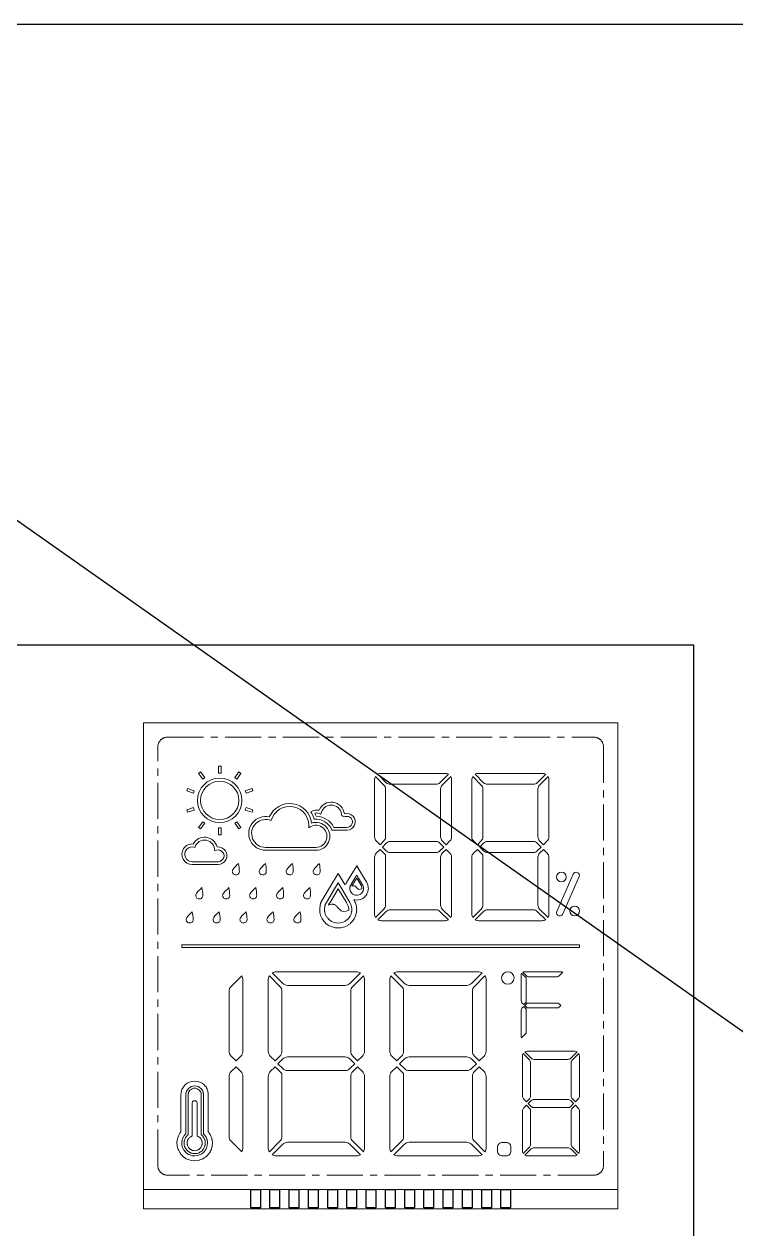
# Model space of a CAD drawing. Header units: millimetres. Extents: x -2138 to 1406, y 307 to 1926.
# Drawn here: x -2063.6 to -1989.6, y 1800.9 to 1926 of the extents above; entities that cross this region are included whole.
import ezdxf

# ---------------------------------------------------------------- set-up
doc = ezdxf.new("R2010")
doc.units = ezdxf.units.MM
doc.header["$LTSCALE"] = 3
doc.linetypes.add('CENTER', pattern=[2, 1.25, -0.25, 0.25, -0.25])
doc.layers.add('SY1', color=116, linetype='Continuous')

msp = doc.modelspace()

# ---------------------------------------------------------------- linework, layer by layer
msp.add_line((-2137.52, 1926.033), (-1841.736, 1717.767))
at = {"lineweight": 0}
for p, q in [((-2051.182, 1853.456), (-2051.182, 1802.956)), ((-2051.182, 1853.456), (-2001.882, 1853.456)), ((-2001.882, 1853.456), (-2001.882, 1802.956)), ((-2051.182, 1804.956), (-2001.882, 1804.956)), ((-2051.182, 1802.956), (-2001.882, 1802.956))]:
    msp.add_line(p, q, dxfattribs=at)
for points in [[(-2137.52, 1926.033), (-1841.736, 1926.033), (-1841.736, 1717.767), (-2137.52, 1717.767)], [(-2131.896, 1861.539), (-1994.034, 1861.539), (-1994.034, 1756.504), (-2131.896, 1756.504)], [(-2040.032, 1803.056), (-2040.032, 1804.956), (-2039.032, 1804.956), (-2039.032, 1803.056)], [(-2038.032, 1803.056), (-2038.032, 1804.956), (-2037.032, 1804.956), (-2037.032, 1803.056)], [(-2036.032, 1803.056), (-2036.032, 1804.956), (-2035.032, 1804.956), (-2035.032, 1803.056)], [(-2034.032, 1803.056), (-2034.032, 1804.956), (-2033.032, 1804.956), (-2033.032, 1803.056)], [(-2032.032, 1803.056), (-2032.032, 1804.956), (-2031.032, 1804.956), (-2031.032, 1803.056)], [(-2030.032, 1803.056), (-2030.032, 1804.956), (-2029.032, 1804.956), (-2029.032, 1803.056)], [(-2028.032, 1803.056), (-2028.032, 1804.956), (-2027.032, 1804.956), (-2027.032, 1803.056)], [(-2026.032, 1803.056), (-2026.032, 1804.956), (-2025.032, 1804.956), (-2025.032, 1803.056)], [(-2024.032, 1803.056), (-2024.032, 1804.956), (-2023.032, 1804.956), (-2023.032, 1803.056)], [(-2022.032, 1803.056), (-2022.032, 1804.956), (-2021.032, 1804.956), (-2021.032, 1803.056)], [(-2020.032, 1803.056), (-2020.032, 1804.956), (-2019.032, 1804.956), (-2019.032, 1803.056)], [(-2018.032, 1803.056), (-2018.032, 1804.956), (-2017.032, 1804.956), (-2017.032, 1803.056)], [(-2016.032, 1803.056), (-2016.032, 1804.956), (-2015.032, 1804.956), (-2015.032, 1803.056)], [(-2014.032, 1803.056), (-2014.032, 1804.956), (-2013.032, 1804.956), (-2013.032, 1803.056)]]:
    msp.add_lwpolyline(points, close=True)
at = {"color": 7, "linetype": 'CENTER', "lineweight": 0}
msp.add_lwpolyline([(-2004.382, 1851.956, -0.4142136), (-2003.382, 1850.956), (-2003.382, 1807.456, -0.4142136), (-2004.382, 1806.456), (-2048.682, 1806.456, -0.4142136), (-2049.682, 1807.456), (-2049.682, 1850.956, -0.4142136), (-2048.682, 1851.956)], format="xyb", close=True, dxfattribs=at)
at = {"lineweight": 0}
for points in [[(-2043.379, 1848.956), (-2043.379, 1848.221), (-2043.116, 1848.221), (-2043.116, 1848.956)], [(-2045.451, 1848.198), (-2045.019, 1847.603), (-2044.807, 1847.758), (-2045.239, 1848.352)], [(-2041.257, 1848.352), (-2041.689, 1847.758), (-2041.476, 1847.603), (-2041.044, 1848.198)], [(-2046.682, 1846.366), (-2045.983, 1846.139), (-2045.902, 1846.389), (-2046.601, 1846.616)], [(-2039.895, 1846.616), (-2040.594, 1846.389), (-2040.513, 1846.139), (-2039.814, 1846.366)], [(-2046.601, 1844.161), (-2045.902, 1844.388), (-2045.983, 1844.638), (-2046.682, 1844.41)], [(-2039.814, 1844.41), (-2040.513, 1844.638), (-2040.594, 1844.388), (-2039.895, 1844.161)], [(-2045.239, 1842.424), (-2044.807, 1843.019), (-2045.019, 1843.173), (-2045.451, 1842.579)], [(-2043.116, 1841.82), (-2043.116, 1842.555), (-2043.379, 1842.555), (-2043.379, 1841.82)], [(-2041.044, 1842.579), (-2041.476, 1843.173), (-2041.689, 1843.019), (-2041.257, 1842.424)]]:
    msp.add_lwpolyline(points, close=True, dxfattribs=at)
at = {"lineweight": 0, "ltscale": 0.1}
for points in [[(-2027.07, 1847.859, 0.133447), (-2027.163, 1847.514), (-2027.163, 1841.588, 0.1989124), (-2026.997, 1841.186), (-2026.596, 1840.785), (-2026.191, 1841.19, 0.1989124), (-2026.025, 1841.592), (-2026.025, 1846.579, 0.1989124), (-2026.191, 1846.981)], [(-2026.828, 1848.102), (-2025.952, 1847.225, 0.1989124), (-2025.549, 1847.058), (-2020.777, 1847.058, 0.1989124), (-2020.374, 1847.225), (-2019.498, 1848.101, 0.1345958), (-2019.846, 1848.197), (-2026.48, 1848.197, 0.1344978)], [(-2019.257, 1847.859, -0.1333489), (-2019.163, 1847.514), (-2019.163, 1841.588, -0.1989124), (-2019.33, 1841.185), (-2019.73, 1840.785), (-2020.135, 1841.19, -0.1989124), (-2020.302, 1841.593), (-2020.302, 1846.578, -0.1989124), (-2020.135, 1846.981)], [(-2016.961, 1847.859, 0.133447), (-2017.055, 1847.514), (-2017.055, 1841.588, 0.1989124), (-2016.888, 1841.186), (-2016.487, 1840.785), (-2016.083, 1841.19, 0.1989124), (-2015.916, 1841.592), (-2015.916, 1846.579, 0.1989124), (-2016.083, 1846.981)], [(-2016.72, 1848.102), (-2015.843, 1847.225, 0.1989124), (-2015.44, 1847.058), (-2010.668, 1847.058, 0.1989124), (-2010.266, 1847.225), (-2009.389, 1848.101, 0.1345958), (-2009.738, 1848.197), (-2016.371, 1848.197, 0.1344978)], [(-2009.148, 1847.859, -0.1333489), (-2009.054, 1847.514), (-2009.054, 1841.588, -0.1989124), (-2009.221, 1841.185), (-2009.621, 1840.785), (-2010.026, 1841.19, -0.1989124), (-2010.193, 1841.593), (-2010.193, 1846.578, -0.1989124), (-2010.026, 1846.981)], [(-2043.516, 1840.548, -1.0522097), (-2043.423, 1838.721), (-2046.111, 1838.721, -1.0484838), (-2046.009, 1840.858, -0.6811139)], [(-2043.776, 1840.142, -1.3631721), (-2043.423, 1839.021), (-2046.111, 1839.021, -1.2054868), (-2045.831, 1840.51, -0.8956262)], [(-2026.354, 1840.543), (-2025.952, 1840.141, 0.1989124), (-2025.549, 1839.974), (-2020.777, 1839.974, 0.1989124), (-2020.374, 1840.141), (-2019.972, 1840.543), (-2020.374, 1840.946, 0.1989124), (-2020.777, 1841.113), (-2025.549, 1841.113, 0.1989124), (-2025.952, 1840.946)], [(-2016.246, 1840.543), (-2015.843, 1840.141, 0.1989124), (-2015.44, 1839.974), (-2010.668, 1839.974, 0.1989124), (-2010.266, 1840.141), (-2009.863, 1840.543), (-2010.266, 1840.946, 0.1989124), (-2010.668, 1841.113), (-2015.44, 1841.113, 0.1989124), (-2015.843, 1840.946)], [(-2027.07, 1833.228, -0.133447), (-2027.163, 1833.573), (-2027.163, 1839.499, -0.1989124), (-2026.997, 1839.901), (-2026.596, 1840.302), (-2026.025, 1839.731), (-2026.025, 1834.508, -0.1989124), (-2026.191, 1834.106)], [(-2019.257, 1833.228, 0.1333489), (-2019.163, 1833.573), (-2019.163, 1839.499, 0.1989124), (-2019.33, 1839.902), (-2019.73, 1840.302), (-2020.135, 1839.897, 0.1989124), (-2020.302, 1839.494), (-2020.302, 1834.509, 0.1989124), (-2020.135, 1834.106)], [(-2016.961, 1833.228, -0.133447), (-2017.055, 1833.573), (-2017.055, 1839.499, -0.1989124), (-2016.888, 1839.901), (-2016.487, 1840.302), (-2015.916, 1839.731), (-2015.916, 1834.508, -0.1989124), (-2016.083, 1834.106)], [(-2009.148, 1833.228, 0.1333489), (-2009.054, 1833.573), (-2009.054, 1839.499, 0.1989124), (-2009.221, 1839.902), (-2009.621, 1840.302), (-2010.026, 1839.897, 0.1989124), (-2010.193, 1839.494), (-2010.193, 1834.509, 0.1989124), (-2010.026, 1834.106)], [(-2041.611, 1837.659, 0.4838551), (-2041.212, 1838, 0.051129), (-2041.305, 1838.823, 0.051129), (-2041.873, 1838.221, 0.4949022), (-2041.748, 1837.703, 0.0604012)], [(-2038.811, 1837.659, 0.4838551), (-2038.412, 1838, 0.051129), (-2038.505, 1838.823, 0.051129), (-2039.073, 1838.221, 0.4949022), (-2038.948, 1837.703, 0.0604012)], [(-2036.011, 1837.659, 0.4838551), (-2035.612, 1838, 0.051129), (-2035.705, 1838.823, 0.051129), (-2036.273, 1838.221, 0.4949022), (-2036.148, 1837.703, 0.0604012)], [(-2033.211, 1837.659, 0.4838551), (-2032.812, 1838, 0.051129), (-2032.905, 1838.823, 0.051129), (-2033.473, 1838.221, 0.4949022), (-2033.348, 1837.703, 0.0604012)], [(-2007.602, 1833.609), (-2005.902, 1837.481, 1), (-2006.534, 1837.711), (-2008.234, 1833.839, 1)], [(-2045.411, 1835.159, 0.4838551), (-2045.012, 1835.5, 0.051129), (-2045.105, 1836.323, 0.051129), (-2045.673, 1835.721, 0.4949022), (-2045.548, 1835.203, 0.0604012)], [(-2042.611, 1835.159, 0.4838551), (-2042.212, 1835.5, 0.051129), (-2042.305, 1836.323, 0.051129), (-2042.873, 1835.721, 0.4949022), (-2042.748, 1835.203, 0.0604012)], [(-2039.811, 1835.159, 0.4838551), (-2039.412, 1835.5, 0.051129), (-2039.505, 1836.323, 0.051129), (-2040.073, 1835.721, 0.4949022), (-2039.948, 1835.203, 0.0604012)], [(-2037.011, 1835.159, 0.4838551), (-2036.612, 1835.5, 0.051129), (-2036.705, 1836.323, 0.051129), (-2037.273, 1835.721, 0.4949022), (-2037.148, 1835.203, 0.0604012)], [(-2034.211, 1835.159, 0.4838551), (-2033.812, 1835.5, 0.051129), (-2033.905, 1836.323, 0.051129), (-2034.473, 1835.721, 0.4949022), (-2034.348, 1835.203, 0.0604012)], [(-2046.411, 1832.659, 0.4838551), (-2046.012, 1833, 0.051129), (-2046.105, 1833.823, 0.051129), (-2046.673, 1833.221, 0.4949022), (-2046.548, 1832.703, 0.0604012)], [(-2043.611, 1832.659, 0.4838551), (-2043.212, 1833, 0.051129), (-2043.305, 1833.823, 0.051129), (-2043.873, 1833.221, 0.4949022), (-2043.748, 1832.703, 0.0604012)], [(-2040.811, 1832.659, 0.4838551), (-2040.412, 1833, 0.051129), (-2040.505, 1833.823, 0.051129), (-2041.073, 1833.221, 0.4949022), (-2040.948, 1832.703, 0.0604012)], [(-2038.011, 1832.659, 0.4838551), (-2037.612, 1833, 0.051129), (-2037.705, 1833.823, 0.051129), (-2038.273, 1833.221, 0.4949022), (-2038.148, 1832.703, 0.0604012)], [(-2035.211, 1832.659, 0.4838551), (-2034.812, 1833, 0.051129), (-2034.905, 1833.823, 0.051129), (-2035.473, 1833.221, 0.4949022), (-2035.348, 1832.703, 0.0604012)], [(-2026.828, 1832.985, 0.1344978), (-2026.48, 1832.89), (-2019.846, 1832.89, 0.1345958), (-2019.498, 1832.986), (-2020.374, 1833.862, 0.1989124), (-2020.777, 1834.029), (-2025.549, 1834.029, 0.1989124), (-2025.952, 1833.862)], [(-2016.72, 1832.985, 0.1344978), (-2016.371, 1832.89), (-2009.738, 1832.89, 0.1345958), (-2009.389, 1832.986), (-2010.266, 1833.862, 0.1989124), (-2010.668, 1834.029), (-2015.44, 1834.029, 0.1989124), (-2015.843, 1833.862)], [(-2037.796, 1827.471), (-2036.7, 1826.375, 0.1989124), (-2036.197, 1826.167), (-2030.232, 1826.167, 0.1989124), (-2029.729, 1826.375), (-2028.633, 1827.471, 0.1345958), (-2029.069, 1827.59), (-2037.361, 1827.59, 0.1344978)], [(-2025.16, 1827.471), (-2024.064, 1826.375, 0.1989124), (-2023.561, 1826.167), (-2017.596, 1826.167, 0.1989124), (-2017.092, 1826.375), (-2015.997, 1827.471, 0.1345958), (-2016.432, 1827.59), (-2024.725, 1827.59, 0.1344978)], [(-2011.887, 1827.437, 0.133447), (-2011.93, 1827.281), (-2011.93, 1824.555, 0.1989124), (-2011.854, 1824.373), (-2011.673, 1824.191), (-2011.489, 1824.374, 0.1989124), (-2011.414, 1824.557), (-2011.414, 1826.857, 0.1989124), (-2011.489, 1827.039)], [(-2011.778, 1827.547), (-2011.381, 1827.15, 0.1989124), (-2011.198, 1827.074), (-2008.188, 1827.074, 0.1989124), (-2008.005, 1827.15), (-2007.608, 1827.547, 0.1345958), (-2007.766, 1827.59), (-2011.62, 1827.59, 0.1344978)], [(-2040.968, 1827.168, -0.1333489), (-2040.851, 1826.736), (-2040.851, 1819.329, -0.1989124), (-2041.059, 1818.826), (-2041.559, 1818.325), (-2042.065, 1818.831, -0.1989124), (-2042.274, 1819.335), (-2042.274, 1825.567, -0.1989124), (-2042.065, 1826.07)], [(-2038.097, 1827.168, 0.133447), (-2038.215, 1826.736), (-2038.215, 1819.329, 0.1989124), (-2038.006, 1818.826), (-2037.505, 1818.325), (-2037, 1818.831, 0.1989124), (-2036.791, 1819.334), (-2036.791, 1825.567, 0.1989124), (-2037, 1826.071)], [(-2028.332, 1827.168, -0.1333489), (-2028.214, 1826.736), (-2028.214, 1819.329, -0.1989124), (-2028.423, 1818.826), (-2028.923, 1818.325), (-2029.429, 1818.831, -0.1989124), (-2029.638, 1819.335), (-2029.638, 1825.567, -0.1989124), (-2029.429, 1826.07)], [(-2025.461, 1827.168, 0.133447), (-2025.579, 1826.736), (-2025.579, 1819.329, 0.1989124), (-2025.37, 1818.826), (-2024.869, 1818.325), (-2024.364, 1818.831, 0.1989124), (-2024.155, 1819.334), (-2024.155, 1825.567, 0.1989124), (-2024.364, 1826.071)], [(-2015.696, 1827.168, -0.1333489), (-2015.578, 1826.736), (-2015.578, 1819.329, -0.1989124), (-2015.787, 1818.826), (-2016.287, 1818.325), (-2016.793, 1818.831, -0.1989124), (-2017.002, 1819.335), (-2017.002, 1825.567, -0.1989124), (-2016.793, 1826.07)], [(-2011.887, 1820.726, -0.133447), (-2011.93, 1820.883), (-2011.93, 1823.608, -0.1989124), (-2011.854, 1823.791), (-2011.673, 1823.972), (-2011.414, 1823.713), (-2011.414, 1821.306, -0.1989124), (-2011.489, 1821.124)], [(-2011.563, 1824.082), (-2011.381, 1823.899, 0.1989124), (-2011.198, 1823.824), (-2008.188, 1823.824, 0.1989124), (-2008.005, 1823.899), (-2007.823, 1824.082), (-2008.005, 1824.264, 0.1989124), (-2008.188, 1824.34), (-2011.198, 1824.34, 0.1989124), (-2011.381, 1824.264)], [(-2037.204, 1818.023), (-2036.7, 1817.52, 0.1989124), (-2036.197, 1817.312), (-2030.232, 1817.312, 0.1989124), (-2029.729, 1817.52), (-2029.225, 1818.023), (-2029.729, 1818.527, 0.1989124), (-2030.232, 1818.735), (-2036.197, 1818.735, 0.1989124), (-2036.7, 1818.527)], [(-2024.567, 1818.023), (-2024.064, 1817.52, 0.1989124), (-2023.561, 1817.312), (-2017.596, 1817.312, 0.1989124), (-2017.092, 1817.52), (-2016.589, 1818.023), (-2017.092, 1818.527, 0.1989124), (-2017.596, 1818.735), (-2023.561, 1818.735, 0.1989124), (-2024.064, 1818.527)], [(-2011.738, 1819.084, 0.133447), (-2011.808, 1818.824), (-2011.808, 1814.68, 0.1989124), (-2011.683, 1814.378), (-2011.382, 1814.078), (-2011.079, 1814.381, 0.1989124), (-2010.954, 1814.683), (-2010.954, 1818.123, 0.1989124), (-2011.079, 1818.425)], [(-2011.557, 1819.265), (-2010.899, 1818.608, 0.1989124), (-2010.597, 1818.483), (-2007.092, 1818.483, 0.1989124), (-2006.79, 1818.608), (-2006.133, 1819.265, 0.1345958), (-2006.394, 1819.337), (-2011.296, 1819.337, 0.1344978)], [(-2005.952, 1819.083, -0.1333489), (-2005.882, 1818.824), (-2005.882, 1814.68, -0.1989124), (-2006.007, 1814.378), (-2006.307, 1814.078), (-2006.611, 1814.381, -0.1989124), (-2006.736, 1814.683), (-2006.736, 1818.123, -0.1989124), (-2006.611, 1818.425)], [(-2040.968, 1808.879, 0.1333489), (-2040.851, 1809.311), (-2040.851, 1816.718, 0.1989124), (-2041.059, 1817.221), (-2041.559, 1817.721), (-2042.065, 1817.215, 0.1989124), (-2042.274, 1816.712), (-2042.274, 1810.48, 0.1989124), (-2042.065, 1809.976)], [(-2038.097, 1808.878, -0.133447), (-2038.215, 1809.311), (-2038.215, 1816.717, -0.1989124), (-2038.006, 1817.22), (-2037.505, 1817.721), (-2036.791, 1817.007), (-2036.791, 1810.479, -0.1989124), (-2037, 1809.976)], [(-2028.332, 1808.879, 0.1333489), (-2028.214, 1809.311), (-2028.214, 1816.718, 0.1989124), (-2028.423, 1817.221), (-2028.923, 1817.721), (-2029.429, 1817.215, 0.1989124), (-2029.638, 1816.712), (-2029.638, 1810.48, 0.1989124), (-2029.429, 1809.976)], [(-2025.461, 1808.878, -0.133447), (-2025.579, 1809.311), (-2025.579, 1816.717, -0.1989124), (-2025.37, 1817.22), (-2024.869, 1817.721), (-2024.155, 1817.007), (-2024.155, 1810.479, -0.1989124), (-2024.364, 1809.976)], [(-2015.696, 1808.879, 0.1333489), (-2015.578, 1809.311), (-2015.578, 1816.718, 0.1989124), (-2015.787, 1817.221), (-2016.287, 1817.721), (-2016.793, 1817.215, 0.1989124), (-2017.002, 1816.712), (-2017.002, 1810.48, 0.1989124), (-2016.793, 1809.976)], [(-2011.738, 1808.71, -0.133447), (-2011.808, 1808.969), (-2011.808, 1813.113, -0.1989124), (-2011.683, 1813.415), (-2011.382, 1813.715), (-2010.954, 1813.287), (-2010.954, 1809.67, -0.1989124), (-2011.079, 1809.368)], [(-2011.201, 1813.897), (-2010.899, 1813.595, 0.1989124), (-2010.597, 1813.47), (-2007.092, 1813.47, 0.1989124), (-2006.79, 1813.595), (-2006.488, 1813.897), (-2006.79, 1814.199, 0.1989124), (-2007.092, 1814.324), (-2010.597, 1814.324, 0.1989124), (-2010.899, 1814.199)], [(-2005.952, 1808.71, 0.1333489), (-2005.882, 1808.969), (-2005.882, 1813.113, 0.1989124), (-2006.007, 1813.415), (-2006.307, 1813.715), (-2006.611, 1813.412, 0.1989124), (-2006.736, 1813.11), (-2006.736, 1809.67, 0.1989124), (-2006.611, 1809.368)], [(-2037.796, 1808.576, 0.1344978), (-2037.361, 1808.456), (-2029.069, 1808.456, 0.1345958), (-2028.633, 1808.576), (-2029.729, 1809.671, 0.1989124), (-2030.232, 1809.88), (-2036.197, 1809.88, 0.1989124), (-2036.7, 1809.671)], [(-2025.16, 1808.576, 0.1344978), (-2024.725, 1808.456), (-2016.432, 1808.456, 0.1345958), (-2015.997, 1808.576), (-2017.092, 1809.671, 0.1989124), (-2017.596, 1809.88), (-2023.561, 1809.88, 0.1989124), (-2024.064, 1809.671)], [(-2012.995, 1808.964), (-2012.995, 1809.345, 0.4142136), (-2013.503, 1809.853), (-2013.884, 1809.853, 0.4142136), (-2014.391, 1809.345), (-2014.391, 1808.964, 0.4142136), (-2013.884, 1808.456), (-2013.503, 1808.456, 0.4142136)], [(-2011.557, 1808.528, 0.1344978), (-2011.296, 1808.456), (-2006.394, 1808.456, 0.1345958), (-2006.133, 1808.528), (-2006.79, 1809.185, 0.1989124), (-2007.092, 1809.311), (-2010.597, 1809.311, 0.1989124), (-2010.899, 1809.185)]]:
    msp.add_lwpolyline(points, format="xyb", close=True, dxfattribs=at)
at = {"lineweight": 0}
for points in [[(-2033.706, 1843.038, 0.771436), (-2038.098, 1843.666, 1.1181789), (-2038.486, 1840.206), (-2033.262, 1840.206, 1.168759)], [(-2033.443, 1843.428, -0.3397842), (-2031.597, 1842.288), (-2030.034, 1842.288, 1.168759), (-2030.3, 1843.987, 0.771436), (-2032.936, 1844.364, 0.2135787), (-2033.778, 1844.195, -0.08025)], [(-2033.223, 1843.737, -0.2789258), (-2031.401, 1842.588), (-2030.034, 1842.588, 1.168759), (-2030.208, 1843.702, -0.4728572), (-2030.598, 1843.953, 0.8911634), (-2032.737, 1843.954, 0.221225), (-2033.36, 1844.065, -0.0304257)], [(-2034.005, 1842.536, 0.9320956), (-2037.911, 1843.291, 1.2276106), (-2038.486, 1840.506), (-2033.262, 1840.506, 1.4308686)]]:
    msp.add_lwpolyline(points, format="xyb", close=True, dxfattribs=at)
at = {"lineweight": 0, "ltscale": 0.1}
for points in [[(-2029.023, 1837.628), (-2029.209, 1837.324), (-2029.633, 1836.613), (-2029.675, 1836.535), (-2029.687, 1836.499), (-2029.693, 1836.481), (-2029.699, 1836.475), (-2029.699, 1836.457), (-2029.711, 1836.427), (-2029.717, 1836.397), (-2029.723, 1836.379), (-2029.735, 1836.29), (-2029.735, 1836.206), (-2029.729, 1836.176), (-2029.729, 1836.134), (-2029.723, 1836.123), (-2029.699, 1836.015), (-2029.693, 1836.003), (-2029.645, 1835.901), (-2029.639, 1835.889), (-2029.573, 1835.794), (-2029.567, 1835.788), (-2029.49, 1835.704), (-2029.478, 1835.698), (-2029.388, 1835.633), (-2029.376, 1835.627), (-2029.292, 1835.587), (-2029.155, 1835.549), (-2029.137, 1835.543), (-2029.029, 1835.537), (-2028.924, 1835.542), (-2028.77, 1835.583), (-2028.671, 1835.627), (-2028.665, 1835.633), (-2028.569, 1835.698), (-2028.563, 1835.704), (-2028.48, 1835.788), (-2028.474, 1835.794), (-2028.408, 1835.889), (-2028.402, 1835.901), (-2028.354, 1836.003), (-2028.354, 1836.015), (-2028.324, 1836.123), (-2028.324, 1836.146), (-2028.318, 1836.164), (-2028.318, 1836.212), (-2028.312, 1836.248), (-2028.318, 1836.296), (-2028.324, 1836.374), (-2028.324, 1836.379), (-2028.348, 1836.457), (-2028.36, 1836.499), (-2028.378, 1836.535), (-2028.414, 1836.613), (-2028.838, 1837.324)], [(-2030.944, 1836.826), (-2031.314, 1836.216), (-2032.163, 1834.794), (-2032.247, 1834.639), (-2032.271, 1834.567), (-2032.282, 1834.531), (-2032.294, 1834.519), (-2032.294, 1834.483), (-2032.318, 1834.424), (-2032.33, 1834.364), (-2032.342, 1834.328), (-2032.366, 1834.149), (-2032.366, 1833.982), (-2032.354, 1833.922), (-2032.354, 1833.838), (-2032.342, 1833.814), (-2032.294, 1833.599), (-2032.282, 1833.575), (-2032.187, 1833.372), (-2032.175, 1833.348), (-2032.043, 1833.157), (-2032.032, 1833.145), (-2031.876, 1832.978), (-2031.852, 1832.966), (-2031.673, 1832.834), (-2031.649, 1832.822), (-2031.48, 1832.743), (-2031.207, 1832.667), (-2031.171, 1832.655), (-2030.956, 1832.643), (-2030.746, 1832.653), (-2030.437, 1832.734), (-2030.239, 1832.822), (-2030.227, 1832.834), (-2030.036, 1832.966), (-2030.024, 1832.978), (-2029.856, 1833.145), (-2029.844, 1833.157), (-2029.713, 1833.348), (-2029.701, 1833.372), (-2029.605, 1833.575), (-2029.605, 1833.599), (-2029.546, 1833.814), (-2029.546, 1833.862), (-2029.534, 1833.898), (-2029.534, 1833.993), (-2029.522, 1834.065), (-2029.534, 1834.161), (-2029.546, 1834.316), (-2029.546, 1834.328), (-2029.593, 1834.483), (-2029.617, 1834.567), (-2029.653, 1834.639), (-2029.725, 1834.794), (-2030.573, 1836.216)], [(-2029.868, 1834.328), (-2029.868, 1834.316), (-2029.844, 1834.161), (-2029.844, 1833.993), (-2029.952, 1833.946), (-2030.119, 1833.898), (-2030.355, 1833.851), (-2030.514, 1833.886), (-2030.621, 1833.922), (-2030.705, 1833.982), (-2030.824, 1834.089), (-2030.896, 1834.149), (-2031.052, 1834.328), (-2031.087, 1834.364), (-2031.135, 1834.424), (-2031.195, 1834.483), (-2031.255, 1834.519), (-2031.267, 1834.531), (-2031.338, 1834.567), (-2031.398, 1834.579), (-2031.422, 1834.591), (-2031.47, 1834.603), (-2031.637, 1834.603), (-2031.733, 1834.591), (-2031.757, 1834.579), (-2031.792, 1834.567), (-2031.924, 1834.531), (-2031.948, 1834.519), (-2031.948, 1834.531), (-2031.924, 1834.567), (-2031.9, 1834.639), (-2031.792, 1834.794), (-2030.944, 1836.216), (-2030.095, 1834.794), (-2030, 1834.639), (-2029.964, 1834.567), (-2029.928, 1834.483)], [(-2028.486, 1836.379), (-2028.486, 1836.374), (-2028.474, 1836.296), (-2028.474, 1836.212), (-2028.528, 1836.188), (-2028.611, 1836.164), (-2028.729, 1836.141), (-2028.808, 1836.158), (-2028.862, 1836.176), (-2028.904, 1836.206), (-2028.964, 1836.26), (-2029, 1836.29), (-2029.077, 1836.379), (-2029.095, 1836.397), (-2029.119, 1836.427), (-2029.149, 1836.457), (-2029.179, 1836.475), (-2029.185, 1836.481), (-2029.221, 1836.499), (-2029.251, 1836.505), (-2029.263, 1836.511), (-2029.286, 1836.517), (-2029.37, 1836.517), (-2029.418, 1836.511), (-2029.43, 1836.505), (-2029.448, 1836.499), (-2029.514, 1836.481), (-2029.525, 1836.475), (-2029.525, 1836.481), (-2029.514, 1836.499), (-2029.502, 1836.535), (-2029.448, 1836.613), (-2029.023, 1837.324), (-2028.599, 1836.613), (-2028.551, 1836.535), (-2028.533, 1836.499), (-2028.516, 1836.457)], [(-2005.882, 1830.09), (-2047.182, 1830.09), (-2047.182, 1830.39), (-2005.882, 1830.39)], [(-2044.587, 1809.383), (-2044.619, 1809.271), (-2044.667, 1809.191), (-2044.747, 1809.047), (-2044.747, 1809.031), (-2044.875, 1808.888), (-2044.907, 1808.84), (-2044.971, 1808.792), (-2045.066, 1808.712), (-2045.082, 1808.696), (-2045.114, 1808.68), (-2045.242, 1808.6), (-2045.338, 1808.552), (-2045.45, 1808.52), (-2045.552, 1808.486), (-2045.849, 1808.456), (-2046.115, 1808.475), (-2046.28, 1808.52), (-2046.36, 1808.552), (-2046.487, 1808.6), (-2046.599, 1808.68), (-2046.631, 1808.712), (-2046.695, 1808.744), (-2046.791, 1808.84), (-2046.823, 1808.872), (-2046.886, 1808.951), (-2046.982, 1809.079), (-2046.998, 1809.111), (-2047.078, 1809.271), (-2047.11, 1809.319), (-2047.142, 1809.446), (-2047.174, 1809.558), (-2047.174, 1809.622), (-2047.19, 1809.814), (-2047.19, 1809.83), (-2047.174, 1810.005), (-2047.158, 1810.085), (-2047.126, 1810.197), (-2047.078, 1810.34), (-2047.062, 1810.372), (-2046.966, 1810.516), (-2046.95, 1810.564), (-2046.87, 1810.66), (-2046.775, 1810.756), (-2046.775, 1814.812), (-2046.759, 1814.94), (-2046.759, 1814.988), (-2046.727, 1815.067), (-2046.711, 1815.163), (-2046.695, 1815.179), (-2046.631, 1815.291), (-2046.615, 1815.323), (-2046.567, 1815.371), (-2046.519, 1815.435), (-2046.503, 1815.467), (-2046.487, 1815.482), (-2046.471, 1815.498), (-2046.36, 1815.578), (-2046.2, 1815.658), (-2046.04, 1815.706), (-2045.849, 1815.722), (-2045.673, 1815.706), (-2045.497, 1815.658), (-2045.338, 1815.578), (-2045.242, 1815.498), (-2045.226, 1815.482), (-2045.21, 1815.467), (-2045.194, 1815.435), (-2045.082, 1815.323), (-2045.066, 1815.291), (-2045.018, 1815.195), (-2045.002, 1815.163), (-2044.971, 1815.067), (-2044.955, 1814.988), (-2044.939, 1814.94), (-2044.939, 1810.756), (-2044.843, 1810.66), (-2044.795, 1810.596), (-2044.763, 1810.564), (-2044.715, 1810.468), (-2044.667, 1810.42), (-2044.635, 1810.325), (-2044.587, 1810.213), (-2044.571, 1810.149), (-2044.539, 1810.005), (-2044.523, 1809.973), (-2044.507, 1809.782), (-2044.539, 1809.574), (-2044.539, 1809.526)], [(-2044.827, 1809.383), (-2044.891, 1809.271), (-2044.923, 1809.191), (-2045.05, 1809.047), (-2045.05, 1809.031), (-2045.21, 1808.888), (-2045.306, 1808.84), (-2045.402, 1808.792), (-2045.593, 1808.712), (-2045.737, 1808.696), (-2046.008, 1808.696), (-2046.12, 1808.728), (-2046.216, 1808.744), (-2046.407, 1808.84), (-2046.455, 1808.872), (-2046.567, 1808.951), (-2046.695, 1809.079), (-2046.711, 1809.111), (-2046.823, 1809.271), (-2046.839, 1809.319), (-2046.902, 1809.446), (-2046.934, 1809.558), (-2046.95, 1809.622), (-2046.95, 1809.83), (-2046.934, 1810.005), (-2046.918, 1810.085), (-2046.87, 1810.197), (-2046.807, 1810.34), (-2046.791, 1810.372), (-2046.679, 1810.516), (-2046.631, 1810.564), (-2046.535, 1810.66), (-2046.535, 1814.812), (-2046.519, 1814.94), (-2046.503, 1814.988), (-2046.487, 1815.067), (-2046.439, 1815.163), (-2046.423, 1815.179), (-2046.344, 1815.291), (-2046.296, 1815.323), (-2046.232, 1815.371), (-2046.12, 1815.435), (-2046.056, 1815.467), (-2045.992, 1815.482), (-2045.849, 1815.498), (-2045.721, 1815.482), (-2045.657, 1815.467), (-2045.593, 1815.435), (-2045.481, 1815.371), (-2045.402, 1815.323), (-2045.37, 1815.291), (-2045.29, 1815.195), (-2045.274, 1815.163), (-2045.226, 1815.067), (-2045.194, 1814.988), (-2045.178, 1814.94), (-2045.178, 1810.66), (-2045.114, 1810.596), (-2045.082, 1810.564), (-2044.986, 1810.468), (-2044.955, 1810.42), (-2044.891, 1810.325), (-2044.843, 1810.213), (-2044.811, 1810.149), (-2044.779, 1810.005), (-2044.763, 1809.973), (-2044.747, 1809.782), (-2044.779, 1809.574), (-2044.795, 1809.526)], [(-2045.481, 1810.468), (-2045.497, 1810.484), (-2045.545, 1810.516), (-2045.593, 1810.532), (-2045.593, 1813.939), (-2045.609, 1813.987), (-2045.625, 1814.035), (-2045.641, 1814.067), (-2045.673, 1814.115), (-2045.705, 1814.147), (-2045.737, 1814.163), (-2045.833, 1814.194), (-2045.881, 1814.194), (-2045.928, 1814.178), (-2045.96, 1814.163), (-2046.008, 1814.147), (-2046.04, 1814.115), (-2046.072, 1814.067), (-2046.088, 1814.035), (-2046.104, 1813.987), (-2046.104, 1810.532), (-2046.152, 1810.516), (-2046.2, 1810.484), (-2046.232, 1810.468), (-2046.312, 1810.42), (-2046.344, 1810.388), (-2046.407, 1810.34), (-2046.455, 1810.293), (-2046.487, 1810.245), (-2046.535, 1810.181), (-2046.551, 1810.133), (-2046.583, 1810.085), (-2046.583, 1810.053), (-2046.599, 1810.037), (-2046.631, 1809.925), (-2046.631, 1809.654), (-2046.615, 1809.606), (-2046.599, 1809.542), (-2046.567, 1809.462), (-2046.535, 1809.414), (-2046.487, 1809.335), (-2046.455, 1809.287), (-2046.391, 1809.223), (-2046.36, 1809.191), (-2046.28, 1809.127), (-2046.248, 1809.111), (-2046.069, 1809.034), (-2045.992, 1809.015), (-2045.849, 1808.999), (-2045.673, 1809.024), (-2045.593, 1809.047), (-2045.561, 1809.063), (-2045.465, 1809.111), (-2045.434, 1809.127), (-2045.354, 1809.191), (-2045.306, 1809.223), (-2045.258, 1809.287), (-2045.21, 1809.335), (-2045.178, 1809.414), (-2045.146, 1809.462), (-2045.114, 1809.542), (-2045.098, 1809.606), (-2045.082, 1809.654), (-2045.066, 1809.75), (-2045.066, 1809.782), (-2045.082, 1809.893), (-2045.082, 1809.925), (-2045.114, 1810.037), (-2045.114, 1810.053), (-2045.13, 1810.085), (-2045.146, 1810.133), (-2045.178, 1810.181), (-2045.21, 1810.245), (-2045.258, 1810.293), (-2045.29, 1810.34), (-2045.354, 1810.388), (-2045.386, 1810.42)]]:
    msp.add_lwpolyline(points, close=True, dxfattribs=at)
at = {"lineweight": 0}
for radius in [2.308, 1.993]:
    msp.add_circle((-2043.248, 1845.388), radius, dxfattribs=at)
at = {"lineweight": 0, "ltscale": 0.1}
for centre, radius in [((-2007.75, 1837.428), 0.504), ((-2006.386, 1833.893), 0.504), ((-2013.317, 1826.94), 0.65)]:
    msp.add_circle(centre, radius, dxfattribs=at)
at = {"layer": 'SY1', "color": 140, "lineweight": 0, "ltscale": 0.1}
msp.add_lwpolyline([(-2031.743, 1836.474), (-2032.598, 1835.041), (-2032.707, 1834.838), (-2032.72, 1834.801), (-2032.794, 1834.726), (-2032.794, 1834.58), (-2032.8, 1834.567), (-2032.814, 1834.493), (-2032.832, 1834.441), (-2032.866, 1834.182), (-2032.866, 1833.932), (-2032.854, 1833.872), (-2032.854, 1833.72), (-2032.817, 1833.645), (-2032.769, 1833.431), (-2032.732, 1833.357), (-2032.637, 1833.154), (-2032.607, 1833.093), (-2032.429, 1832.836), (-2032.392, 1832.798), (-2032.181, 1832.571), (-2032.114, 1832.537), (-2031.934, 1832.406), (-2031.867, 1832.372), (-2031.655, 1832.272), (-2031.353, 1832.188), (-2031.265, 1832.159), (-2030.958, 1832.142), (-2030.669, 1832.156), (-2030.27, 1832.261), (-2029.951, 1832.403), (-2029.906, 1832.448), (-2029.714, 1832.58), (-2029.67, 1832.624), (-2029.503, 1832.791), (-2029.459, 1832.835), (-2029.281, 1833.094), (-2029.251, 1833.154), (-2029.105, 1833.463), (-2029.105, 1833.531), (-2029.046, 1833.746), (-2029.046, 1833.781), (-2029.034, 1833.817), (-2029.034, 1833.952), (-2029.017, 1834.055), (-2029.036, 1834.211), (-2029.046, 1834.335), (-2029.046, 1834.403), (-2029.114, 1834.626), (-2029.149, 1834.749), (-2029.203, 1834.855), (-2029.282, 1835.028), (-2029.309, 1835.073), (-2029.231, 1835.047), (-2029.031, 1835.036), (-2028.848, 1835.045), (-2028.604, 1835.109), (-2028.383, 1835.207), (-2028.344, 1835.246), (-2028.248, 1835.312), (-2028.21, 1835.351), (-2028.126, 1835.434), (-2028.088, 1835.472), (-2027.976, 1835.635), (-2027.952, 1835.683), (-2027.854, 1835.891), (-2027.854, 1835.947), (-2027.824, 1836.054), (-2027.824, 1836.065), (-2027.818, 1836.083), (-2027.818, 1836.171), (-2027.807, 1836.238), (-2027.821, 1836.346), (-2027.824, 1836.393), (-2027.824, 1836.455), (-2027.869, 1836.599), (-2027.892, 1836.681), (-2027.927, 1836.751), (-2027.971, 1836.846), (-2028.41, 1837.582), (-2029.023, 1838.591), (-2029.637, 1837.582), (-2030.068, 1836.859), (-2030.122, 1836.758), (-2030.244, 1836.637), (-2030.944, 1837.789)], close=True, dxfattribs=at)
at = {"layer": 'SY1', "color": 1, "lineweight": 0, "ltscale": 0.1}
msp.add_lwpolyline([(-2044.11, 1809.235), (-2044.157, 1809.07), (-2044.234, 1808.941), (-2044.247, 1808.918), (-2044.247, 1808.841), (-2044.478, 1808.581), (-2044.538, 1808.491), (-2044.66, 1808.399), (-2044.729, 1808.342), (-2044.786, 1808.285), (-2044.869, 1808.243), (-2044.997, 1808.164), (-2045.156, 1808.084), (-2045.302, 1808.043), (-2045.447, 1807.994), (-2045.842, 1807.955), (-2046.2, 1807.98), (-2046.439, 1808.045), (-2046.54, 1808.086), (-2046.724, 1808.155), (-2046.923, 1808.297), (-2046.927, 1808.301), (-2046.991, 1808.333), (-2047.144, 1808.486), (-2047.196, 1808.538), (-2047.282, 1808.645), (-2047.409, 1808.815), (-2047.445, 1808.887), (-2047.511, 1809.019), (-2047.574, 1809.113), (-2047.625, 1809.317), (-2047.674, 1809.488), (-2047.674, 1809.601), (-2047.69, 1809.793), (-2047.69, 1809.852), (-2047.669, 1810.077), (-2047.644, 1810.203), (-2047.604, 1810.345), (-2047.541, 1810.532), (-2047.495, 1810.624), (-2047.419, 1810.738), (-2047.395, 1810.812), (-2047.275, 1810.956), (-2047.275, 1814.843), (-2047.259, 1814.971), (-2047.259, 1815.084), (-2047.211, 1815.203), (-2047.178, 1815.403), (-2047.096, 1815.485), (-2047.072, 1815.527), (-2047.026, 1815.619), (-2046.946, 1815.699), (-2046.914, 1815.763), (-2046.841, 1815.836), (-2046.796, 1815.881), (-2046.618, 1816.008), (-2046.385, 1816.125), (-2046.134, 1816.2), (-2045.847, 1816.224), (-2045.584, 1816.2), (-2045.318, 1816.127), (-2045.062, 1816), (-2044.904, 1815.868), (-2044.872, 1815.836), (-2044.799, 1815.763), (-2044.783, 1815.731), (-2044.671, 1815.619), (-2044.619, 1815.514), (-2044.571, 1815.419), (-2044.539, 1815.355), (-2044.486, 1815.196), (-2044.47, 1815.116), (-2044.439, 1815.021), (-2044.439, 1810.954), (-2044.416, 1810.924), (-2044.352, 1810.86), (-2044.304, 1810.764), (-2044.23, 1810.69), (-2044.167, 1810.502), (-2044.112, 1810.373), (-2044.085, 1810.264), (-2044.065, 1810.174), (-2044.033, 1810.111), (-2044.004, 1809.764), (-2044.039, 1809.536), (-2044.039, 1809.445)], close=True, dxfattribs=at)

doc.saveas('drawing.dxf')
